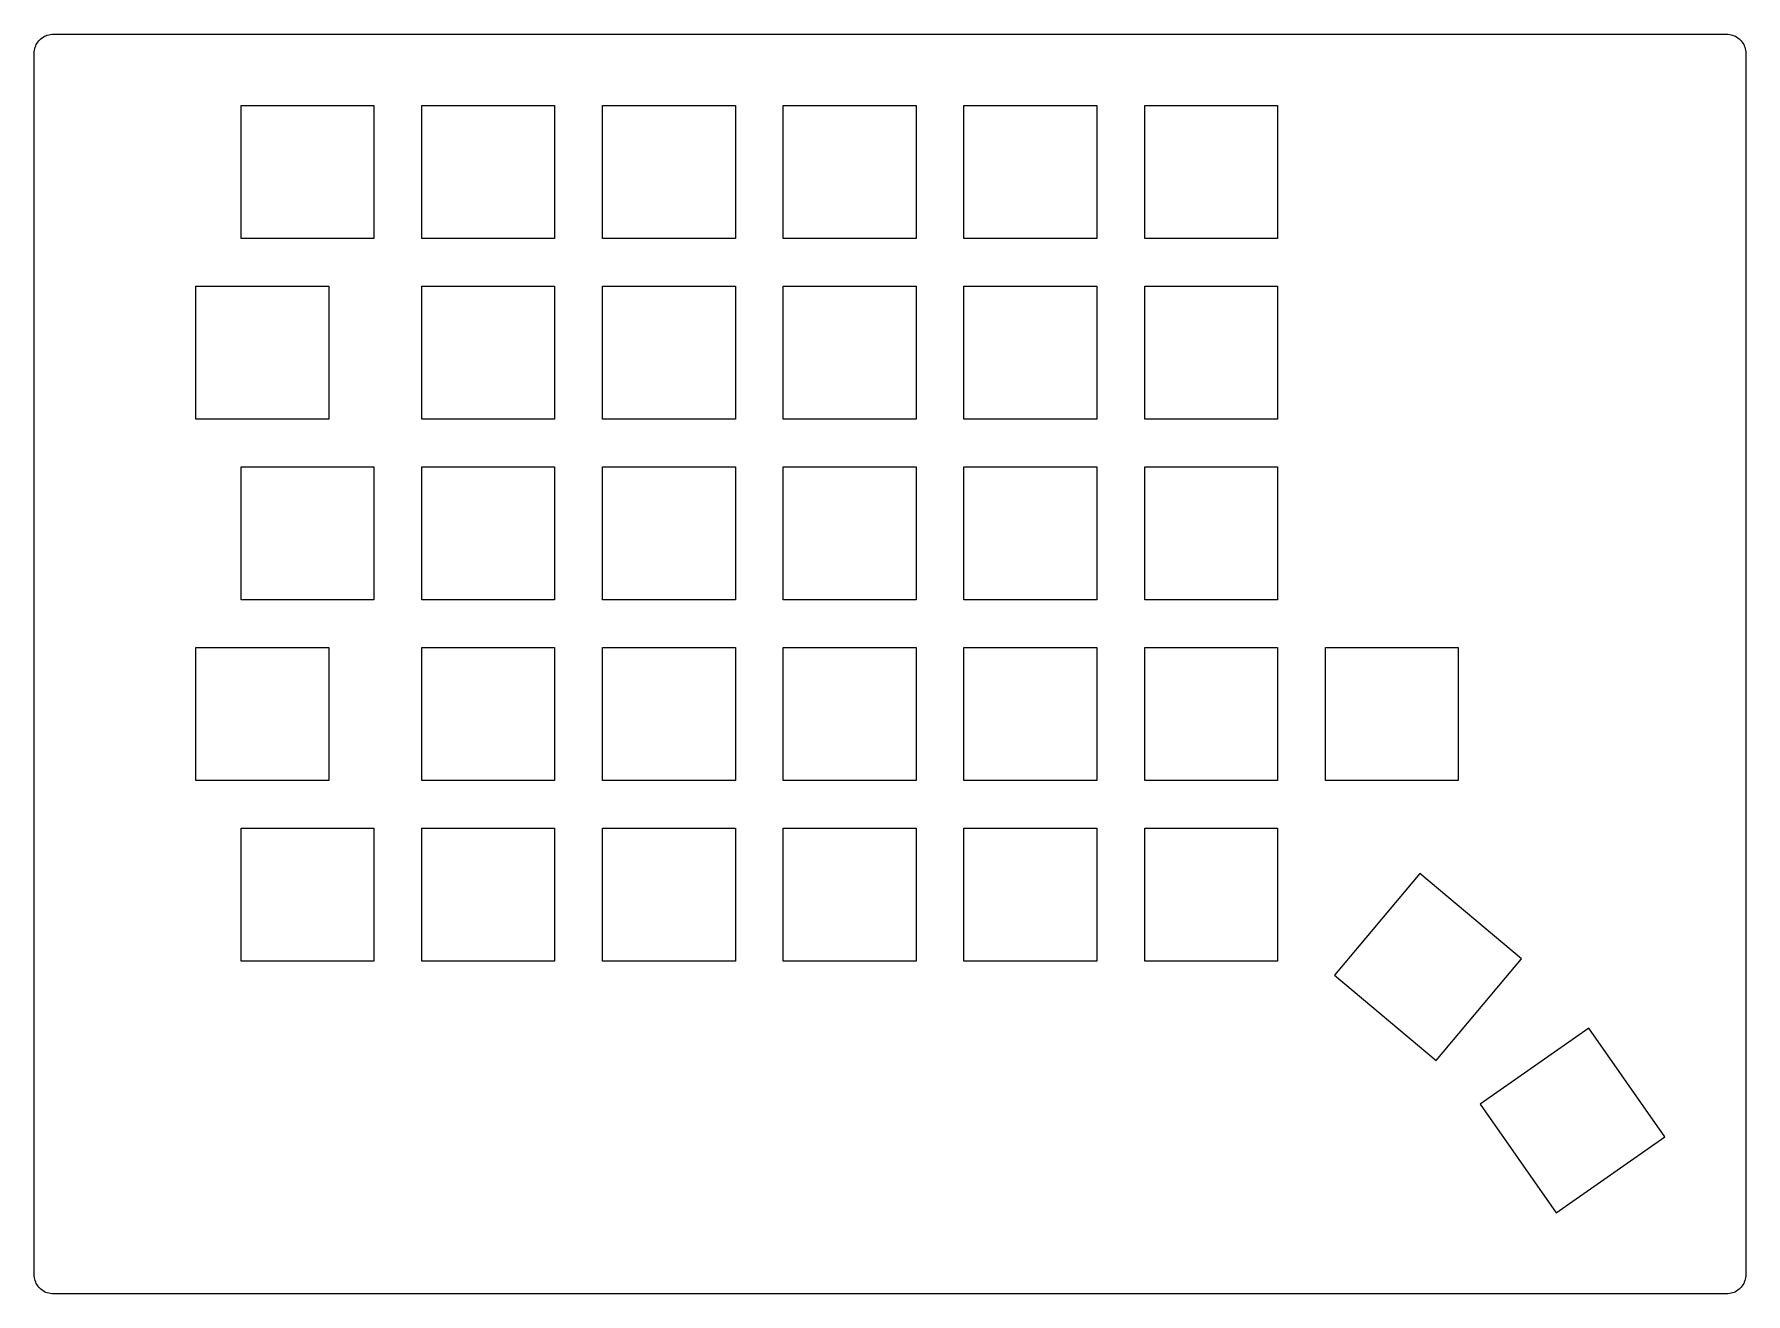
# Model space of a CAD drawing. Extents: x 0 to 181, y 0 to 133.
import ezdxf

# ---------------------------------------------------------------- set-up
doc = ezdxf.new("R2010")
doc.units = 0
doc.layers.get('0').update_dxf_attribs({"linetype": 'CONTINUOUS'})

msp = doc.modelspace()

# ---------------------------------------------------------------- linework, layer by layer
at = {"color": 0}
for p, q in [((0.248047, 131.667), (0.312815, 131.809)), ((0.312815, 131.809), (0.389985, 131.947)), ((0.389985, 131.947), (0.4768, 132.078)), ((0.4768, 132.078), (0.574643, 132.201)), ((0.574643, 132.201), (0.680752, 132.316)), ((0.680752, 132.316), (0.796505, 132.423)), ((0.796505, 132.423), (0.919152, 132.52)), ((0.919152, 132.52), (1.05006, 132.607)), ((1.05006, 132.607), (1.18787, 132.684)), ((1.18787, 132.684), (1.32981, 132.749)), ((1.32981, 132.749), (1.47588, 132.804)), ((1.47588, 132.804), (1.62884, 132.847)), ((1.62884, 132.847), (1.7818, 132.877)), ((1.7818, 132.877), (1.9389, 132.895)), ((1.9389, 132.895), (2.096, 132.902)), ((2.096, 132.902), (178.525, 132.902)), ((178.525, 132.902), (178.682, 132.895)), ((178.682, 132.895), (178.838, 132.877)), ((178.838, 132.877), (178.992, 132.847)), ((178.992, 132.847), (179.142, 132.804)), ((179.142, 132.804), (179.29, 132.749)), ((179.29, 132.749), (179.433, 132.684)), ((179.433, 132.684), (179.57, 132.607)), ((179.57, 132.607), (179.7, 132.52)), ((179.7, 132.52), (179.823, 132.423)), ((179.823, 132.423), (179.939, 132.316)), ((179.939, 132.316), (180.045, 132.201)), ((180.045, 132.201), (180.143, 132.078)), ((180.143, 132.078), (180.23, 131.947)), ((180.23, 131.947), (180.306, 131.809)), ((180.306, 131.809), (180.373, 131.667)), ((0.095085, 130.901), (0.101975, 131.058)), ((0.095085, 2.09737), (0.095085, 130.901)), ((0.101975, 131.058), (0.119889, 131.215)), ((0.119889, 131.215), (0.150206, 131.368)), ((0.150206, 131.368), (0.192925, 131.521)), ((0.192925, 131.521), (0.248047, 131.667)), ((180.373, 131.667), (180.426, 131.521)), ((180.426, 131.521), (180.469, 131.368)), ((180.469, 131.368), (180.501, 131.215)), ((180.501, 131.215), (180.519, 131.058)), ((180.519, 131.058), (180.525, 130.901)), ((180.525, 130.901), (180.525, 2.09737)), ((21.9081, 125.378), (35.9075, 125.378)), ((21.9081, 111.377), (21.9081, 125.378)), ((35.9075, 125.378), (35.9075, 111.377)), ((40.9582, 125.378), (54.9575, 125.378)), ((40.9582, 111.377), (40.9582, 125.378)), ((54.9575, 125.378), (54.9575, 111.377)), ((60.0082, 125.378), (74.0075, 125.378)), ((60.0082, 111.377), (60.0082, 125.378)), ((74.0075, 125.378), (74.0075, 111.377)), ((79.0582, 125.378), (93.0575, 125.378)), ((79.0582, 111.377), (79.0582, 125.378)), ((93.0575, 125.378), (93.0575, 111.377)), ((98.1082, 125.378), (112.107, 125.378)), ((98.1082, 111.377), (98.1082, 125.378)), ((112.107, 125.378), (112.107, 111.377)), ((117.158, 125.378), (131.157, 125.378)), ((117.158, 111.377), (117.158, 125.378)), ((131.157, 125.378), (131.157, 111.377)), ((35.9075, 111.377), (21.9081, 111.377)), ((54.9575, 111.377), (40.9582, 111.377)), ((74.0075, 111.377), (60.0082, 111.377)), ((93.0575, 111.377), (79.0582, 111.377)), ((112.107, 111.377), (98.1082, 111.377)), ((131.157, 111.377), (117.158, 111.377)), ((17.1456, 106.327), (31.1451, 106.327)), ((17.1456, 92.3272), (17.1456, 106.327)), ((31.1451, 106.327), (31.1451, 92.3272)), ((40.9582, 106.327), (54.9575, 106.327)), ((40.9582, 92.3272), (40.9582, 106.327)), ((54.9575, 106.327), (54.9575, 92.3272)), ((60.0082, 106.327), (74.0075, 106.327)), ((60.0082, 92.3272), (60.0082, 106.327)), ((74.0075, 106.327), (74.0075, 92.3272)), ((79.0582, 106.327), (93.0575, 106.327)), ((79.0582, 92.3272), (79.0582, 106.327)), ((93.0575, 106.327), (93.0575, 92.3272)), ((98.1082, 106.327), (112.107, 106.327)), ((98.1082, 92.3272), (98.1082, 106.327)), ((112.107, 106.327), (112.107, 92.3272)), ((117.158, 106.327), (131.157, 106.327)), ((117.158, 92.3272), (117.158, 106.327)), ((131.157, 106.327), (131.157, 92.3272)), ((31.1451, 92.3272), (17.1456, 92.3272)), ((54.9575, 92.3272), (40.9582, 92.3272)), ((74.0075, 92.3272), (60.0082, 92.3272)), ((93.0575, 92.3272), (79.0582, 92.3272)), ((112.107, 92.3272), (98.1082, 92.3272)), ((131.157, 92.3272), (117.158, 92.3272)), ((21.9081, 87.2765), (35.9075, 87.2765)), ((21.9081, 73.2772), (21.9081, 87.2765)), ((35.9075, 87.2765), (35.9075, 73.2772)), ((40.9582, 87.2765), (54.9575, 87.2765)), ((40.9582, 73.2772), (40.9582, 87.2765)), ((54.9575, 87.2765), (54.9575, 73.2772)), ((60.0082, 87.2765), (74.0075, 87.2765)), ((60.0082, 73.2772), (60.0082, 87.2765)), ((74.0075, 87.2765), (74.0075, 73.2772)), ((79.0582, 87.2765), (93.0575, 87.2765)), ((79.0582, 73.2772), (79.0582, 87.2765)), ((93.0575, 87.2765), (93.0575, 73.2772)), ((98.1082, 87.2765), (112.107, 87.2765)), ((98.1082, 73.2772), (98.1082, 87.2765)), ((112.107, 87.2765), (112.107, 73.2772)), ((117.158, 87.2765), (131.157, 87.2765)), ((117.158, 73.2772), (117.158, 87.2765)), ((131.157, 87.2765), (131.157, 73.2772)), ((35.9075, 73.2772), (21.9081, 73.2772)), ((54.9575, 73.2772), (40.9582, 73.2772)), ((74.0075, 73.2772), (60.0082, 73.2772)), ((93.0575, 73.2772), (79.0582, 73.2772)), ((112.107, 73.2772), (98.1082, 73.2772)), ((131.157, 73.2772), (117.158, 73.2772)), ((17.1456, 68.2265), (31.1451, 68.2265)), ((17.1456, 54.2272), (17.1456, 68.2265)), ((31.1451, 68.2265), (31.1451, 54.2272)), ((40.9582, 68.2265), (54.9575, 68.2265)), ((40.9582, 54.2272), (40.9582, 68.2265)), ((54.9575, 68.2265), (54.9575, 54.2272)), ((60.0082, 68.2265), (74.0075, 68.2265)), ((60.0082, 54.2272), (60.0082, 68.2265)), ((74.0075, 68.2265), (74.0075, 54.2272)), ((79.0582, 68.2265), (93.0575, 68.2265)), ((79.0582, 54.2272), (79.0582, 68.2265)), ((93.0575, 68.2265), (93.0575, 54.2272)), ((98.1082, 68.2265), (112.107, 68.2265)), ((98.1082, 54.2272), (98.1082, 68.2265)), ((112.107, 68.2265), (112.107, 54.2272)), ((117.158, 68.2265), (131.157, 68.2265)), ((117.158, 54.2272), (117.158, 68.2265)), ((131.157, 68.2265), (131.157, 54.2272)), ((136.208, 68.2265), (150.207, 68.2265)), ((136.208, 54.2272), (136.208, 68.2265)), ((150.207, 68.2265), (150.207, 54.2272)), ((31.1451, 54.2272), (17.1456, 54.2272)), ((54.9575, 54.2272), (40.9582, 54.2272)), ((74.0075, 54.2272), (60.0082, 54.2272)), ((93.0575, 54.2272), (79.0582, 54.2272)), ((112.107, 54.2272), (98.1082, 54.2272)), ((131.157, 54.2272), (117.158, 54.2272)), ((150.207, 54.2272), (136.208, 54.2272)), ((21.9081, 49.1765), (35.9075, 49.1765)), ((21.9081, 35.1772), (21.9081, 49.1765)), ((35.9075, 49.1765), (35.9075, 35.1772)), ((40.9582, 49.1765), (54.9575, 49.1765)), ((40.9582, 35.1772), (40.9582, 49.1765)), ((54.9575, 49.1765), (54.9575, 35.1772)), ((60.0082, 49.1765), (74.0075, 49.1765)), ((60.0082, 35.1772), (60.0082, 49.1765)), ((74.0075, 49.1765), (74.0075, 35.1772)), ((79.0582, 49.1765), (93.0575, 49.1765)), ((79.0582, 35.1772), (79.0582, 49.1765)), ((93.0575, 49.1765), (93.0575, 35.1772)), ((98.1082, 49.1765), (112.107, 49.1765)), ((98.1082, 35.1772), (98.1082, 49.1765)), ((112.107, 49.1765), (112.107, 35.1772)), ((117.158, 49.1765), (131.157, 49.1765)), ((117.158, 35.1772), (117.158, 49.1765)), ((131.157, 49.1765), (131.157, 35.1772)), ((146.155, 44.4183), (137.156, 33.6944)), ((156.88, 35.4196), (146.155, 44.4183)), ((35.9075, 35.1772), (21.9081, 35.1772)), ((54.9575, 35.1772), (40.9582, 35.1772)), ((74.0075, 35.1772), (60.0082, 35.1772)), ((93.0575, 35.1772), (79.0582, 35.1772)), ((112.107, 35.1772), (98.1082, 35.1772)), ((131.157, 35.1772), (117.158, 35.1772)), ((147.88, 24.6958), (156.88, 35.4196)), ((137.156, 33.6944), (147.88, 24.6958)), ((163.977, 28.1134), (152.509, 20.0835)), ((172.007, 16.6453), (163.977, 28.1134)), ((152.509, 20.0835), (160.539, 8.6155)), ((160.539, 8.6155), (172.007, 16.6453)), ((0.101975, 1.94028), (0.095085, 2.09737)), ((0.119889, 1.78456), (0.101975, 1.94028)), ((180.519, 1.94028), (180.501, 1.78456)), ((180.525, 2.09737), (180.519, 1.94028)), ((0.150206, 1.63022), (0.119889, 1.78456)), ((0.192925, 1.48001), (0.150206, 1.63022)), ((0.248047, 1.33256), (0.192925, 1.48001)), ((0.312815, 1.18925), (0.248047, 1.33256)), ((0.389985, 1.05282), (0.312815, 1.18925)), ((0.4768, 0.921907), (0.389985, 1.05282)), ((0.574643, 0.799264), (0.4768, 0.921907)), ((0.680752, 0.683507), (0.574643, 0.799264)), ((0.796505, 0.577398), (0.680752, 0.683507)), ((0.919152, 0.479559), (0.796505, 0.577398)), ((1.05006, 0.39274), (0.919152, 0.479559)), ((1.18787, 0.315571), (1.05006, 0.39274)), ((1.32981, 0.249425), (1.18787, 0.315571)), ((1.47588, 0.195682), (1.32981, 0.249425)), ((1.62884, 0.152962), (1.47588, 0.195682)), ((1.7818, 0.121267), (1.62884, 0.152962)), ((1.9389, 0.103353), (1.7818, 0.121267)), ((2.096, 0.097841), (1.9389, 0.103353)), ((178.525, 0.097841), (2.096, 0.097841)), ((178.682, 0.103353), (178.525, 0.097841)), ((178.838, 0.121267), (178.682, 0.103353)), ((178.992, 0.152962), (178.838, 0.121267)), ((179.142, 0.195682), (178.992, 0.152962)), ((179.29, 0.249425), (179.142, 0.195682)), ((179.433, 0.315571), (179.29, 0.249425)), ((179.57, 0.39274), (179.433, 0.315571)), ((179.7, 0.479559), (179.57, 0.39274)), ((179.823, 0.577398), (179.7, 0.479559)), ((179.939, 0.683507), (179.823, 0.577398)), ((180.045, 0.799264), (179.939, 0.683507)), ((180.143, 0.921907), (180.045, 0.799264)), ((180.23, 1.05282), (180.143, 0.921907)), ((180.306, 1.18925), (180.23, 1.05282)), ((180.373, 1.33256), (180.306, 1.18925)), ((180.426, 1.48001), (180.373, 1.33256)), ((180.469, 1.63022), (180.426, 1.48001)), ((180.501, 1.78456), (180.469, 1.63022))]:
    msp.add_line(p, q, dxfattribs=at)

doc.saveas('drawing.dxf')
